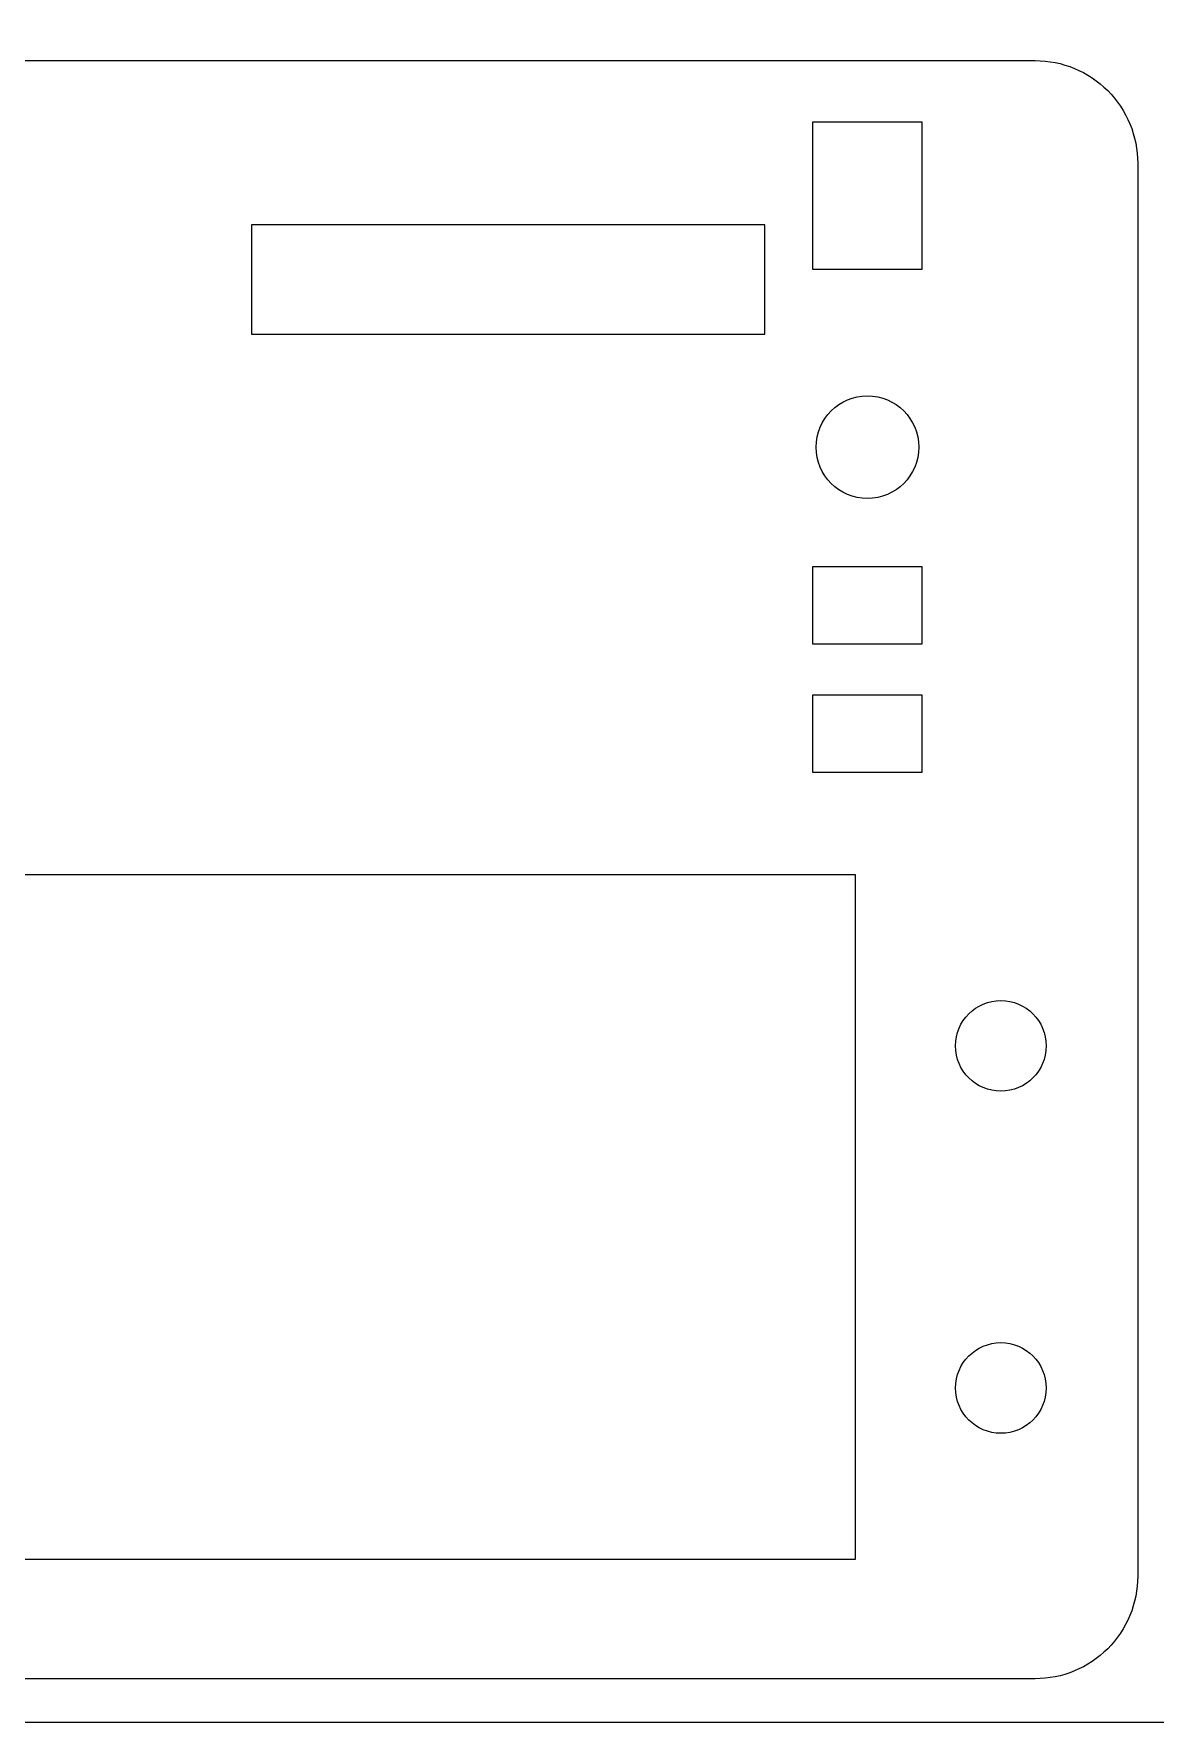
# Model space of a CAD drawing. Header units: centimetres. Extents: x -24 to 24.1, y -20.7 to 0.5.
# Drawn here: x 0.925 to 4.203, y -20.715 to -15.78 of the extents above; entities that cross this region are included whole.
import ezdxf

# ---------------------------------------------------------------- set-up
doc = ezdxf.new("R2010")
doc.units = ezdxf.units.CM
doc.header["$MEASUREMENT"] = 0
doc.layers.add('Layer 1', color=7, linetype='Continuous')

msp = doc.modelspace()

# ---------------------------------------------------------------- linework, layer by layer
at = {"layer": 'Layer 1', "color": 250, "lineweight": 9}
for points in [[(-23.96322, -20.71493), (6.03678, -20.71493), (6.03678, -0.71493), (-23.96322, -0.71493), (-23.96322, -20.71493)], [(-0.77351, -20.23793), (3.32649, -20.23793), (3.32649, -18.23793), (-0.77351, -18.23793)]]:
    msp.add_lwpolyline(points, close=True, dxfattribs=at)
for centre in [(3.75149, -18.73793), (3.75149, -19.73793)]:
    msp.add_circle(centre, 0.1325, dxfattribs=at)
for points, knots in [([(-2.19849, -16.15793), (-2.19851, -16.15793), (-2.19851, -20.28793), (-2.19851, -20.28793), (-2.19851, -20.28793), (-2.19851, -20.3675), (-2.1669, -20.44381), (-2.11064, -20.50007), (-2.11064, -20.50007), (-2.05438, -20.55633), (-1.97807, -20.58793), (-1.89851, -20.58793), (-1.89851, -20.58793), (-1.89851, -20.58793), (3.85149, -20.58793), (3.85149, -20.58793), (3.85149, -20.58793), (3.93106, -20.58793), (4.00738, -20.55633), (4.06364, -20.50007), (4.06364, -20.50007), (4.1199, -20.44381), (4.15149, -20.3675), (4.15149, -20.28793), (4.15149, -20.28793), (4.15149, -20.28793), (4.15149, -16.15793), (4.15149, -16.15793), (4.15149, -16.15793), (4.15149, -16.07837), (4.1199, -16.00207), (4.06364, -15.94581), (4.06364, -15.94581), (4.00738, -15.88955), (3.93106, -15.85794), (3.85149, -15.85794), (3.85149, -15.85794), (3.85149, -15.85794), (-1.89851, -15.85794), (-1.89851, -15.85794), (-1.89851, -15.85794), (-2.06419, -15.85794), (-2.19849, -15.99226), (-2.19849, -16.15793)], [0, 0, 0, 0, 0.08333333, 0.08333333, 0.08333333, 0.08333333, 0.16666667, 0.16666667, 0.16666667, 0.16666667, 0.25, 0.25, 0.25, 0.25, 0.33333333, 0.33333333, 0.33333333, 0.33333333, 0.41666667, 0.41666667, 0.41666667, 0.41666667, 0.5, 0.5, 0.5, 0.5, 0.58333333, 0.58333333, 0.58333333, 0.58333333, 0.66666667, 0.66666667, 0.66666667, 0.66666667, 0.75, 0.75, 0.75, 0.75, 0.83333333, 0.83333333, 0.83333333, 0.83333333, 1, 1, 1, 1]), ([(3.52149, -16.03793), (3.52149, -16.03793), (3.52149, -16.46793), (3.52149, -16.46793), (3.52149, -16.46793), (3.52149, -16.46793), (3.20149, -16.46793), (3.20149, -16.46793), (3.20149, -16.46793), (3.20149, -16.46793), (3.20149, -16.03793), (3.20149, -16.03793), (3.20149, -16.03793), (3.20149, -16.03793), (3.52149, -16.03793), (3.52149, -16.03793)], [0, 0, 0, 0, 0.2, 0.2, 0.2, 0.2, 0.4, 0.4, 0.4, 0.4, 0.6, 0.6, 0.6, 0.6, 1, 1, 1, 1]), ([(1.56149, -16.33793), (1.56149, -16.33793), (3.06149, -16.33793), (3.06149, -16.33793), (3.06149, -16.33793), (3.06149, -16.33793), (3.06149, -16.65793), (3.06149, -16.65793), (3.06149, -16.65793), (3.06149, -16.65793), (1.56149, -16.65793), (1.56149, -16.65793), (1.56149, -16.65793), (1.56149, -16.65793), (1.56149, -16.33793), (1.56149, -16.33793)], [0, 0, 0, 0, 0.2, 0.2, 0.2, 0.2, 0.4, 0.4, 0.4, 0.4, 0.6, 0.6, 0.6, 0.6, 1, 1, 1, 1]), ([(3.21151, -16.98793), (3.2115, -17.07078), (3.27865, -17.13793), (3.3615, -17.13793), (3.3615, -17.13793), (3.44434, -17.13794), (3.51148, -17.07078), (3.51148, -16.98794), (3.51148, -16.98794), (3.5115, -16.90509), (3.44434, -16.83794), (3.3615, -16.83793), (3.3615, -16.83793), (3.27865, -16.83793), (3.21151, -16.90509), (3.21151, -16.98793)], [0, 0, 0, 0, 0.2, 0.2, 0.2, 0.2, 0.4, 0.4, 0.4, 0.4, 0.6, 0.6, 0.6, 0.6, 1, 1, 1, 1]), ([(3.20149, -17.56262), (3.20149, -17.56262), (3.20149, -17.33793), (3.20149, -17.33793), (3.20149, -17.33793), (3.20149, -17.33793), (3.52149, -17.33793), (3.52149, -17.33793), (3.52149, -17.33793), (3.52149, -17.33793), (3.52149, -17.56262), (3.52149, -17.56262), (3.52149, -17.56262), (3.52149, -17.56262), (3.20149, -17.56262), (3.20149, -17.56262)], [0, 0, 0, 0, 0.2, 0.2, 0.2, 0.2, 0.4, 0.4, 0.4, 0.4, 0.6, 0.6, 0.6, 0.6, 1, 1, 1, 1]), ([(3.52149, -17.71324), (3.52149, -17.71324), (3.52149, -17.93793), (3.52149, -17.93793), (3.52149, -17.93793), (3.52149, -17.93793), (3.20149, -17.93793), (3.20149, -17.93793), (3.20149, -17.93793), (3.20149, -17.93793), (3.20149, -17.71324), (3.20149, -17.71324), (3.20149, -17.71324), (3.20149, -17.71324), (3.52149, -17.71324), (3.52149, -17.71324)], [0, 0, 0, 0, 0.2, 0.2, 0.2, 0.2, 0.4, 0.4, 0.4, 0.4, 0.6, 0.6, 0.6, 0.6, 1, 1, 1, 1])]:
    msp.add_open_spline(points, degree=3, knots=knots, dxfattribs=at)

doc.saveas('drawing.dxf')
